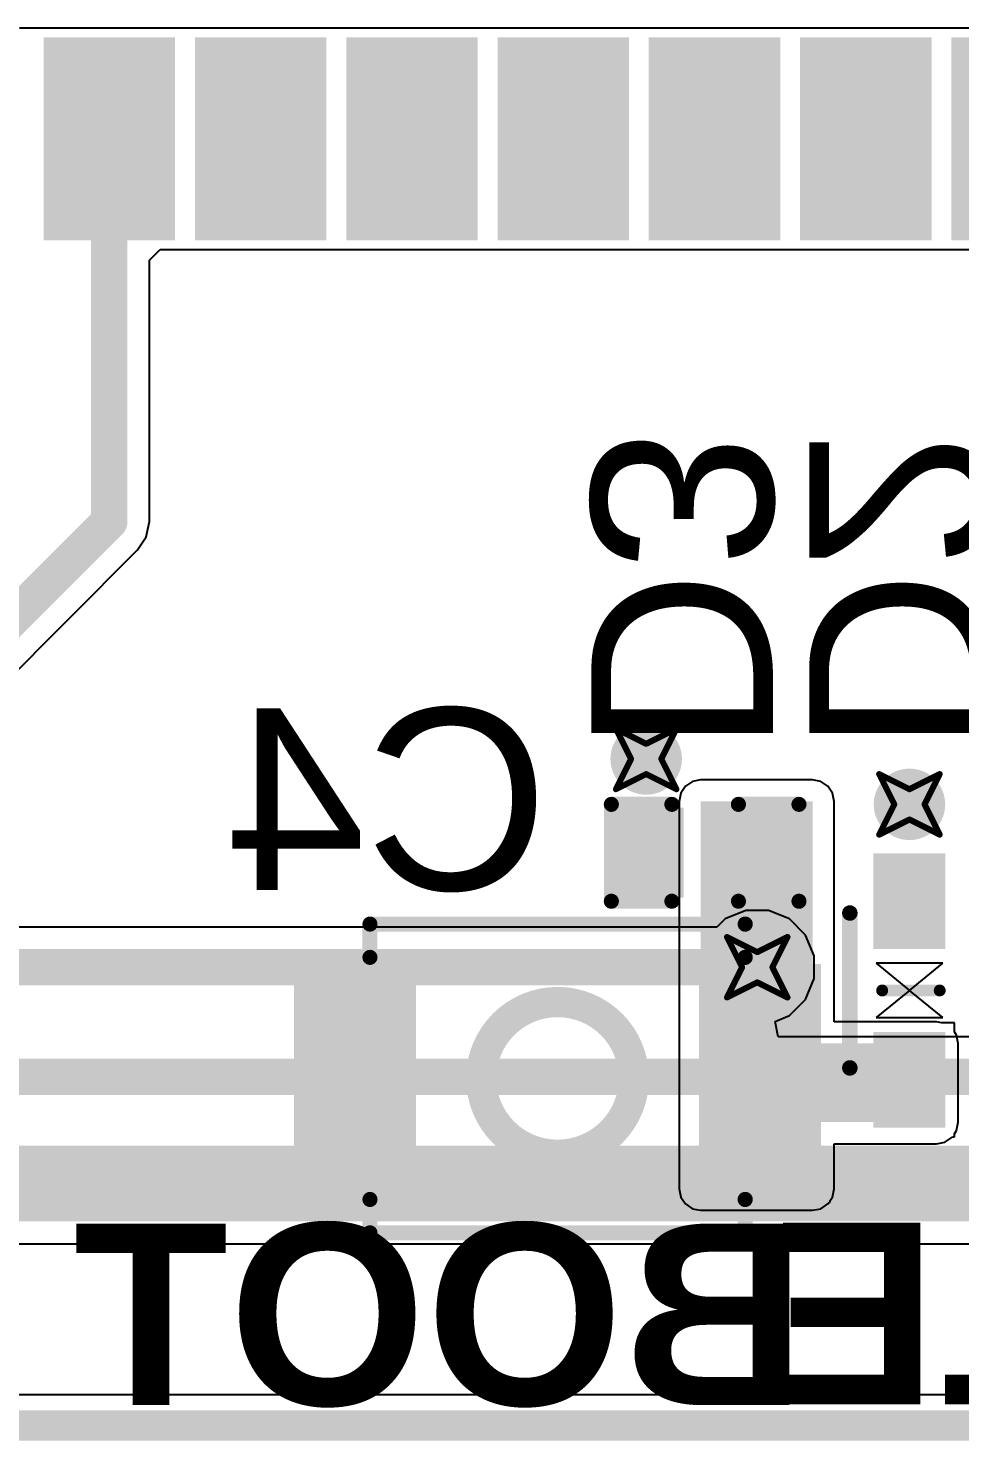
# Model space of a CAD drawing. Header units: inches. Extents: x -11 to 1110, y -7 to 455.
# Drawn here: x 684.22 to 692.04, y -0.13 to 11.73 of the extents above; entities that cross this region are included whole.
import ezdxf

# ---------------------------------------------------------------- set-up
doc = ezdxf.new("R2010")
doc.units = ezdxf.units.IN
for name, color, linetype in [('Board_outline', 216, 'Continuous'), ('Bottom Layer', 5, 'Continuous'), ('Bottom Overlay', 54, 'Continuous'), ('Bottom Paste', 16, 'Continuous'), ('Bottom Solder', 6, 'Continuous'), ('Drill Drawing', 1, 'Continuous'), ('Top Layer', 1, 'Continuous'), ('Via Holes', 16, 'Continuous')]:
    doc.layers.add(name, color=color, linetype=linetype)
doc.styles.add('Arial', font='', dxfattribs={"height": 0.2})
doc.styles.add('Arial_Bold', font='', dxfattribs={"height": 0.2})
doc.styles.get('Arial').set_extended_font_data('Arial')
doc.styles.get('Arial_Bold').set_extended_font_data('Arial', bold=True)

msp = doc.modelspace()

# ---------------------------------------------------------------- hatches: boundary and pattern name
at = {"layer": 'Bottom Layer'}
for points in [[(684.453, 10.05), (684.453, 11.55), (685.353, 11.55), (685.353, 10.05)], [(685.723, 10.05), (685.723, 11.55), (686.623, 11.55), (686.623, 10.05)], [(686.993, 10.05), (686.993, 11.55), (687.893, 11.55), (687.893, 10.05)], [(688.263, 10.05), (688.263, 11.55), (689.163, 11.55), (689.163, 10.05)], [(689.533, 10.05), (689.533, 11.55), (690.433, 11.55), (690.433, 10.05)], [(690.803, 10.05), (690.803, 11.55), (691.703, 11.55), (691.703, 10.05)], [(689.867, 1.988), (690.807, 1.988), (690.807, 5.239), (689.867, 5.239)], [(689.207, 4.49), (689.207, 5.125), (689.664, 5.125), (689.664, 4.49)], [(690.146, 4.49), (690.146, 5.125), (690.604, 5.125), (690.604, 4.49)], [(691.82, 4.702), (691.82, 4.102), (691.42, 4.102), (691.42, 4.702)], [(686.556, 3.774), (687.376, 3.774), (687.376, 2.054), (686.556, 2.054)], [(689.956, 3.774), (690.776, 3.774), (690.776, 2.054), (689.956, 2.054)], [(690.248, 2.547), (691.848, 2.547), (691.848, 3.207), (690.248, 3.207)], [(691.42, 2.602), (691.42, 3.202), (691.82, 3.202), (691.82, 2.602)]]:
    msp.add_hatch(color=5, dxfattribs=at).paths.add_polyline_path(points)
h = msp.add_hatch(color=5, dxfattribs=at)
edge = h.paths.add_edge_path()
edge.add_arc((689.41, 5.595), 0.3, 0, 360)
h = msp.add_hatch(color=5, dxfattribs=at)
edge = h.paths.add_edge_path()
edge.add_arc((691.62, 5.214), 0.3, 0, 360)
h = msp.add_hatch(color=5, dxfattribs=at)
edge = h.paths.add_edge_path()
edge.add_arc((690.342, 3.847), 0.3, 0, 360)
at = {"layer": 'Bottom Paste'}
for points in [[(684.453, 10.05), (684.453, 11.55), (685.353, 11.55), (685.353, 10.05)], [(685.723, 10.05), (685.723, 11.55), (686.623, 11.55), (686.623, 10.05)], [(686.993, 10.05), (686.993, 11.55), (687.893, 11.55), (687.893, 10.05)], [(688.263, 10.05), (688.263, 11.55), (689.163, 11.55), (689.163, 10.05)], [(689.533, 10.05), (689.533, 11.55), (690.433, 11.55), (690.433, 10.05)], [(690.803, 10.05), (690.803, 11.55), (691.703, 11.55), (691.703, 10.05)], [(689.207, 4.49), (689.207, 5.125), (689.664, 5.125), (689.664, 4.49)], [(690.146, 4.49), (690.146, 5.125), (690.604, 5.125), (690.604, 4.49)], [(691.82, 4.702), (691.82, 4.102), (691.42, 4.102), (691.42, 4.702)], [(686.556, 3.774), (687.376, 3.774), (687.376, 2.054), (686.556, 2.054)], [(689.956, 3.774), (690.776, 3.774), (690.776, 2.054), (689.956, 2.054)], [(691.42, 2.602), (691.42, 3.202), (691.82, 3.202), (691.82, 2.602)]]:
    msp.add_hatch(color=16, dxfattribs=at).paths.add_polyline_path(points)
at = {"layer": 'Bottom Solder'}
for points in [[(684.352, 9.948), (684.352, 11.651), (685.455, 11.651), (685.455, 9.948)], [(685.622, 9.948), (685.622, 11.651), (686.725, 11.651), (686.725, 9.948)], [(686.892, 9.948), (686.892, 11.651), (687.995, 11.651), (687.995, 9.948)], [(688.162, 9.948), (688.162, 11.651), (689.265, 11.651), (689.265, 9.948)], [(689.432, 9.948), (689.432, 11.651), (690.535, 11.651), (690.535, 9.948)], [(690.702, 9.948), (690.702, 11.651), (691.805, 11.651), (691.805, 9.948)], [(691.972, 9.948), (691.972, 11.651), (693.075, 11.651), (693.075, 9.948)], [(689.147, 4.43), (689.147, 5.185), (689.724, 5.185), (689.724, 4.43)], [(690.086, 4.43), (690.086, 5.185), (690.664, 5.185), (690.664, 4.43)], [(691.921, 4.804), (691.921, 4), (691.318, 4), (691.318, 4.804)], [(686.454, 3.875), (687.478, 3.875), (687.478, 1.952), (686.454, 1.952)], [(689.854, 3.875), (690.878, 3.875), (690.878, 1.952), (689.854, 1.952)], [(691.318, 2.501), (691.318, 3.304), (691.921, 3.304), (691.921, 2.501)]]:
    msp.add_hatch(color=6, dxfattribs=at).paths.add_polyline_path(points)
at = {"layer": 'Top Layer'}
h = msp.add_hatch(color=1, dxfattribs=at)
edge = h.paths.add_edge_path()
edge.add_arc((689.41, 5.595), 0.3, 0, 360)
h = msp.add_hatch(color=1, dxfattribs=at)
edge = h.paths.add_edge_path()
edge.add_arc((691.62, 5.214), 0.3, 0, 360)
h = msp.add_hatch(color=1, dxfattribs=at)
edge = h.paths.add_edge_path()
edge.add_arc((690.342, 3.847), 0.3, 0, 360)
at = {"layer": 'Via Holes'}
h = msp.add_hatch(color=7, dxfattribs=at)
edge = h.paths.add_edge_path()
edge.add_arc((689.41, 5.595), 0.15, 0, 360)
h = msp.add_hatch(color=7, dxfattribs=at)
edge = h.paths.add_edge_path()
edge.add_arc((691.62, 5.214), 0.15, 0, 360)
h = msp.add_hatch(color=7, dxfattribs=at)
edge = h.paths.add_edge_path()
edge.add_arc((690.342, 3.847), 0.15, 0, 360)

# ---------------------------------------------------------------- linework, layer by layer
at = {"layer": 'Board_outline'}
msp.add_lwpolyline([(0, 0, 0.254, 0.254, 0), (704, 0, 0.254, 0.254, 0)], format="xyseb", dxfattribs=at)
at = {"layer": 'Bottom Layer'}
for p, q in [((684.276, 11.728), (684.149, 11.728)), ((684.388, 11.728), (684.276, 11.728)), ((685.419, 11.728), (684.388, 11.728)), ((685.546, 11.728), (685.419, 11.728)), ((685.658, 11.728), (685.546, 11.728)), ((686.689, 11.728), (685.658, 11.728)), ((686.816, 11.728), (686.689, 11.728)), ((686.928, 11.728), (686.816, 11.728)), ((687.959, 11.728), (686.928, 11.728)), ((688.086, 11.728), (687.959, 11.728)), ((688.198, 11.728), (688.086, 11.728)), ((689.229, 11.728), (688.198, 11.728)), ((689.356, 11.728), (689.229, 11.728)), ((689.468, 11.728), (689.356, 11.728)), ((690.499, 11.728), (689.468, 11.728)), ((690.626, 11.728), (690.499, 11.728)), ((690.738, 11.728), (690.626, 11.728)), ((691.769, 11.728), (690.738, 11.728)), ((691.896, 11.728), (691.769, 11.728)), ((692.008, 11.728), (691.896, 11.728)), ((693.039, 11.728), (692.008, 11.728)), ((685.24, 9.782), (685.33, 9.872)), ((685.33, 9.872), (685.531, 9.872)), ((685.531, 9.872), (685.658, 9.872)), ((685.658, 9.872), (686.689, 9.872)), ((686.689, 9.872), (686.801, 9.872)), ((686.801, 9.872), (686.928, 9.872)), ((686.928, 9.872), (687.959, 9.872)), ((687.959, 9.872), (688.071, 9.872)), ((688.071, 9.872), (688.198, 9.872)), ((688.198, 9.872), (689.229, 9.872)), ((689.229, 9.872), (689.341, 9.872)), ((689.341, 9.872), (689.468, 9.872)), ((689.468, 9.872), (690.499, 9.872)), ((690.499, 9.872), (690.611, 9.872)), ((690.611, 9.872), (690.738, 9.872)), ((690.738, 9.872), (691.769, 9.872)), ((691.769, 9.872), (691.881, 9.872)), ((691.881, 9.872), (692.008, 9.872)), ((692.008, 9.872), (693.039, 9.872)), ((685.24, 7.587), (685.24, 9.782)), ((685.214, 7.458), (685.24, 7.587)), ((685.141, 7.349), (685.214, 7.458)), ((683.981, 6.188), (685.141, 7.349)), ((689.739, 5.367), (689.7, 5.308)), ((689.798, 5.406), (689.739, 5.367)), ((689.867, 5.42), (689.798, 5.406)), ((690.807, 5.42), (689.867, 5.42)), ((690.876, 5.406), (690.807, 5.42)), ((690.935, 5.367), (690.876, 5.406)), ((690.974, 5.308), (690.935, 5.367)), ((689.7, 5.308), (689.686, 5.239)), ((689.686, 5.239), (689.686, 1.988)), ((690.988, 5.239), (690.974, 5.308)), ((690.988, 3.388), (690.988, 5.239)), ((691.848, 3.388), (690.988, 3.388)), ((691.89, 3.38), (691.848, 3.388)), ((691.997, 3.38), (691.89, 3.38)), ((691.997, 3.304), (691.997, 3.38)), ((692.016, 3.276), (691.997, 3.304)), ((692.029, 3.207), (692.016, 3.276)), ((692.029, 2.547), (692.029, 3.207)), ((692.016, 2.477), (692.029, 2.547)), ((691.848, 2.365), (691.918, 2.379)), ((691.918, 2.379), (691.976, 2.418)), ((691.976, 2.418), (691.98, 2.424)), ((691.98, 2.424), (691.997, 2.424)), ((691.997, 2.45), (692.016, 2.477)), ((691.997, 2.424), (691.997, 2.45)), ((690.988, 1.988), (690.988, 2.365)), ((690.988, 2.365), (691.848, 2.365)), ((689.686, 1.988), (689.7, 1.918)), ((689.7, 1.918), (689.739, 1.86)), ((690.954, 1.888), (690.974, 1.918)), ((690.974, 1.918), (690.988, 1.988)), ((689.739, 1.86), (689.798, 1.82)), ((689.798, 1.82), (689.867, 1.807)), ((689.867, 1.807), (690.807, 1.807)), ((690.807, 1.807), (690.876, 1.82)), ((690.876, 1.82), (690.935, 1.86)), ((690.935, 1.86), (690.946, 1.876)), ((690.946, 1.876), (690.954, 1.876)), ((690.954, 1.876), (690.954, 1.888)), ((703.741, 0.259), (631.27, 0.259))]:
    msp.add_line(p, q, dxfattribs=at)
for points in [[(684.903, 7.587, 0.305, 0.305, 0), (684.903, 10.8, 0.305, 0.305, 0)], [(683.743, 6.426, 0.305, 0.305, 0), (684.903, 7.587, 0.305, 0.305, 0)]]:
    msp.add_lwpolyline(points, format="xyseb", dxfattribs=at)
for points in [[(684.827, 10.8, 0.152, 0.152, 1), (684.98, 10.8, 0.152, 0.152, 1)], [(684.827, 7.587, 0.152, 0.152, 1), (684.98, 7.587, 0.152, 0.152, 1)], [(684.827, 7.587, 0.152, 0.152, 1), (684.98, 7.587, 0.152, 0.152, 1)]]:
    msp.add_lwpolyline(points, format="xyseb", close=True, dxfattribs=at)
at = {"layer": 'Bottom Overlay'}
for p, q in [((691.899, 3.881), (691.34, 3.881)), ((691.34, 3.881), (691.62, 3.652)), ((691.62, 3.652), (691.899, 3.881)), ((691.62, 3.652), (691.34, 3.424)), ((691.62, 3.652), (691.62, 3.652)), ((691.62, 3.652), (691.62, 3.652)), ((691.899, 3.424), (691.62, 3.652)), ((691.34, 3.424), (691.899, 3.424))]:
    msp.add_line(p, q, dxfattribs=at)
for points in [[(689.118, 5.214, 0.127, 0.127, 0), (689.626, 5.214, 0.127, 0.127, 0)], [(689.118, 4.401, 0.127, 0.127, 0), (689.118, 5.214, 0.127, 0.127, 0)], [(690.184, 5.214, 0.127, 0.127, 0), (690.692, 5.214, 0.127, 0.127, 0)], [(690.692, 4.401, 0.127, 0.127, 0), (690.692, 5.214, 0.127, 0.127, 0)], [(689.118, 4.401, 0.127, 0.127, 0), (689.626, 4.401, 0.127, 0.127, 0)], [(690.184, 4.401, 0.127, 0.127, 0), (690.692, 4.401, 0.127, 0.127, 0)], [(687.091, 4.209, 0.127, 0.127, 0), (690.241, 4.209, 0.127, 0.127, 0)], [(687.091, 3.93, 0.127, 0.127, 0), (687.091, 4.209, 0.127, 0.127, 0)], [(690.241, 3.93, 0.127, 0.127, 0), (690.241, 4.209, 0.127, 0.127, 0)], [(691.12, 3.002, 0.13, 0.13, 0), (691.12, 4.302, 0.13, 0.13, 0)], [(691.391, 3.652, 0.1, 0.1, 0), (691.874, 3.652, 0.1, 0.1, 0)], [(687.091, 1.618, 0.127, 0.127, 0), (687.091, 1.898, 0.127, 0.127, 0)], [(690.241, 1.618, 0.127, 0.127, 0), (690.241, 1.898, 0.127, 0.127, 0)], [(687.091, 1.618, 0.127, 0.127, 0), (690.241, 1.618, 0.127, 0.127, 0)]]:
    msp.add_lwpolyline(points, format="xyseb", dxfattribs=at)
for points in [[(689.086, 5.214, 0.0635, 0.0635, 1), (689.149, 5.214, 0.0635, 0.0635, 1)], [(689.086, 5.214, 0.0635, 0.0635, 1), (689.149, 5.214, 0.0635, 0.0635, 1)], [(689.594, 5.214, 0.0635, 0.0635, 1), (689.657, 5.214, 0.0635, 0.0635, 1)], [(690.153, 5.214, 0.0635, 0.0635, 1), (690.216, 5.214, 0.0635, 0.0635, 1)], [(690.661, 5.214, 0.0635, 0.0635, 1), (690.724, 5.214, 0.0635, 0.0635, 1)], [(690.661, 5.214, 0.0635, 0.0635, 1), (690.724, 5.214, 0.0635, 0.0635, 1)], [(689.086, 4.401, 0.0635, 0.0635, 1), (689.149, 4.401, 0.0635, 0.0635, 1)], [(689.086, 4.401, 0.0635, 0.0635, 1), (689.149, 4.401, 0.0635, 0.0635, 1)], [(689.594, 4.401, 0.0635, 0.0635, 1), (689.657, 4.401, 0.0635, 0.0635, 1)], [(690.153, 4.401, 0.0635, 0.0635, 1), (690.216, 4.401, 0.0635, 0.0635, 1)], [(690.661, 4.401, 0.0635, 0.0635, 1), (690.724, 4.401, 0.0635, 0.0635, 1)], [(690.661, 4.401, 0.0635, 0.0635, 1), (690.724, 4.401, 0.0635, 0.0635, 1)], [(687.06, 4.209, 0.0635, 0.0635, 1), (687.123, 4.209, 0.0635, 0.0635, 1)], [(687.06, 4.209, 0.0635, 0.0635, 1), (687.123, 4.209, 0.0635, 0.0635, 1)], [(690.209, 4.209, 0.0635, 0.0635, 1), (690.273, 4.209, 0.0635, 0.0635, 1)], [(690.209, 4.209, 0.0635, 0.0635, 1), (690.273, 4.209, 0.0635, 0.0635, 1)], [(691.087, 4.302, 0.065, 0.065, 1), (691.152, 4.302, 0.065, 0.065, 1)], [(687.06, 3.93, 0.0635, 0.0635, 1), (687.123, 3.93, 0.0635, 0.0635, 1)], [(690.209, 3.93, 0.0635, 0.0635, 1), (690.273, 3.93, 0.0635, 0.0635, 1)], [(689.307, 2.914, 0.254, 0.254, 1), (688.025, 2.914, 0.254, 0.254, 1)], [(691.366, 3.652, 0.05, 0.05, 1), (691.416, 3.652, 0.05, 0.05, 1)], [(691.849, 3.652, 0.05, 0.05, 1), (691.899, 3.652, 0.05, 0.05, 1)], [(687.962, 2.914, 0.127, 0.127, 1), (688.089, 2.914, 0.127, 0.127, 1)], [(689.244, 2.914, 0.127, 0.127, 1), (689.371, 2.914, 0.127, 0.127, 1)], [(691.087, 3.002, 0.065, 0.065, 1), (691.152, 3.002, 0.065, 0.065, 1)], [(687.06, 1.898, 0.0635, 0.0635, 1), (687.123, 1.898, 0.0635, 0.0635, 1)], [(690.209, 1.898, 0.0635, 0.0635, 1), (690.273, 1.898, 0.0635, 0.0635, 1)], [(687.06, 1.618, 0.0635, 0.0635, 1), (687.123, 1.618, 0.0635, 0.0635, 1)], [(687.06, 1.618, 0.0635, 0.0635, 1), (687.123, 1.618, 0.0635, 0.0635, 1)], [(690.209, 1.618, 0.0635, 0.0635, 1), (690.273, 1.618, 0.0635, 0.0635, 1)], [(690.209, 1.618, 0.0635, 0.0635, 1), (690.273, 1.618, 0.0635, 0.0635, 1)]]:
    msp.add_lwpolyline(points, format="xyseb", close=True, dxfattribs=at)
at = {"layer": 'Drill Drawing'}
for points in [[(689.156, 5.849, 0.0508, 0.0508, 0), (689.41, 5.722, 0.0508, 0.0508, 0)], [(689.156, 5.849, 0.0508, 0.0508, 0), (689.283, 5.595, 0.0508, 0.0508, 0)], [(689.41, 5.722, 0.0508, 0.0508, 0), (689.664, 5.849, 0.0508, 0.0508, 0)], [(689.537, 5.595, 0.0508, 0.0508, 0), (689.664, 5.849, 0.0508, 0.0508, 0)], [(689.156, 5.341, 0.0508, 0.0508, 0), (689.283, 5.595, 0.0508, 0.0508, 0)], [(689.537, 5.595, 0.0508, 0.0508, 0), (689.664, 5.341, 0.0508, 0.0508, 0)], [(689.156, 5.341, 0.0508, 0.0508, 0), (689.41, 5.468, 0.0508, 0.0508, 0)], [(689.41, 5.468, 0.0508, 0.0508, 0), (689.664, 5.341, 0.0508, 0.0508, 0)], [(691.366, 5.468, 0.0508, 0.0508, 0), (691.62, 5.341, 0.0508, 0.0508, 0)], [(691.366, 5.468, 0.0508, 0.0508, 0), (691.493, 5.214, 0.0508, 0.0508, 0)], [(691.62, 5.341, 0.0508, 0.0508, 0), (691.874, 5.468, 0.0508, 0.0508, 0)], [(691.747, 5.214, 0.0508, 0.0508, 0), (691.874, 5.468, 0.0508, 0.0508, 0)], [(691.366, 4.96, 0.0508, 0.0508, 0), (691.493, 5.214, 0.0508, 0.0508, 0)], [(691.747, 5.214, 0.0508, 0.0508, 0), (691.874, 4.96, 0.0508, 0.0508, 0)], [(691.366, 4.96, 0.0508, 0.0508, 0), (691.62, 5.087, 0.0508, 0.0508, 0)], [(691.62, 5.087, 0.0508, 0.0508, 0), (691.874, 4.96, 0.0508, 0.0508, 0)], [(690.088, 4.101, 0.0508, 0.0508, 0), (690.342, 3.974, 0.0508, 0.0508, 0)], [(690.088, 4.101, 0.0508, 0.0508, 0), (690.215, 3.847, 0.0508, 0.0508, 0)], [(690.342, 3.974, 0.0508, 0.0508, 0), (690.596, 4.101, 0.0508, 0.0508, 0)], [(690.469, 3.847, 0.0508, 0.0508, 0), (690.596, 4.101, 0.0508, 0.0508, 0)], [(690.088, 3.593, 0.0508, 0.0508, 0), (690.215, 3.847, 0.0508, 0.0508, 0)], [(690.469, 3.847, 0.0508, 0.0508, 0), (690.596, 3.593, 0.0508, 0.0508, 0)], [(690.088, 3.593, 0.0508, 0.0508, 0), (690.342, 3.72, 0.0508, 0.0508, 0)], [(690.342, 3.72, 0.0508, 0.0508, 0), (690.596, 3.593, 0.0508, 0.0508, 0)]]:
    msp.add_lwpolyline(points, format="xyseb", dxfattribs=at)
for points in [[(689.143, 5.849, 0.0254, 0.0254, 1), (689.168, 5.849, 0.0254, 0.0254, 1)], [(689.143, 5.849, 0.0254, 0.0254, 1), (689.168, 5.849, 0.0254, 0.0254, 1)], [(689.651, 5.849, 0.0254, 0.0254, 1), (689.676, 5.849, 0.0254, 0.0254, 1)], [(689.651, 5.849, 0.0254, 0.0254, 1), (689.676, 5.849, 0.0254, 0.0254, 1)], [(689.397, 5.722, 0.0254, 0.0254, 1), (689.422, 5.722, 0.0254, 0.0254, 1)], [(689.397, 5.722, 0.0254, 0.0254, 1), (689.422, 5.722, 0.0254, 0.0254, 1)], [(689.27, 5.595, 0.0254, 0.0254, 1), (689.295, 5.595, 0.0254, 0.0254, 1)], [(689.27, 5.595, 0.0254, 0.0254, 1), (689.295, 5.595, 0.0254, 0.0254, 1)], [(689.524, 5.595, 0.0254, 0.0254, 1), (689.549, 5.595, 0.0254, 0.0254, 1)], [(689.524, 5.595, 0.0254, 0.0254, 1), (689.549, 5.595, 0.0254, 0.0254, 1)], [(689.397, 5.468, 0.0254, 0.0254, 1), (689.422, 5.468, 0.0254, 0.0254, 1)], [(689.397, 5.468, 0.0254, 0.0254, 1), (689.422, 5.468, 0.0254, 0.0254, 1)], [(691.353, 5.468, 0.0254, 0.0254, 1), (691.378, 5.468, 0.0254, 0.0254, 1)], [(691.353, 5.468, 0.0254, 0.0254, 1), (691.378, 5.468, 0.0254, 0.0254, 1)], [(691.861, 5.468, 0.0254, 0.0254, 1), (691.886, 5.468, 0.0254, 0.0254, 1)], [(691.861, 5.468, 0.0254, 0.0254, 1), (691.886, 5.468, 0.0254, 0.0254, 1)], [(689.143, 5.341, 0.0254, 0.0254, 1), (689.168, 5.341, 0.0254, 0.0254, 1)], [(689.143, 5.341, 0.0254, 0.0254, 1), (689.168, 5.341, 0.0254, 0.0254, 1)], [(689.651, 5.341, 0.0254, 0.0254, 1), (689.676, 5.341, 0.0254, 0.0254, 1)], [(689.651, 5.341, 0.0254, 0.0254, 1), (689.676, 5.341, 0.0254, 0.0254, 1)], [(691.607, 5.341, 0.0254, 0.0254, 1), (691.632, 5.341, 0.0254, 0.0254, 1)], [(691.607, 5.341, 0.0254, 0.0254, 1), (691.632, 5.341, 0.0254, 0.0254, 1)], [(691.48, 5.214, 0.0254, 0.0254, 1), (691.505, 5.214, 0.0254, 0.0254, 1)], [(691.48, 5.214, 0.0254, 0.0254, 1), (691.505, 5.214, 0.0254, 0.0254, 1)], [(691.734, 5.214, 0.0254, 0.0254, 1), (691.759, 5.214, 0.0254, 0.0254, 1)], [(691.734, 5.214, 0.0254, 0.0254, 1), (691.759, 5.214, 0.0254, 0.0254, 1)], [(691.607, 5.087, 0.0254, 0.0254, 1), (691.632, 5.087, 0.0254, 0.0254, 1)], [(691.607, 5.087, 0.0254, 0.0254, 1), (691.632, 5.087, 0.0254, 0.0254, 1)], [(691.353, 4.96, 0.0254, 0.0254, 1), (691.378, 4.96, 0.0254, 0.0254, 1)], [(691.353, 4.96, 0.0254, 0.0254, 1), (691.378, 4.96, 0.0254, 0.0254, 1)], [(691.861, 4.96, 0.0254, 0.0254, 1), (691.886, 4.96, 0.0254, 0.0254, 1)], [(691.861, 4.96, 0.0254, 0.0254, 1), (691.886, 4.96, 0.0254, 0.0254, 1)], [(690.076, 4.101, 0.0254, 0.0254, 1), (690.101, 4.101, 0.0254, 0.0254, 1)], [(690.076, 4.101, 0.0254, 0.0254, 1), (690.101, 4.101, 0.0254, 0.0254, 1)], [(690.584, 4.101, 0.0254, 0.0254, 1), (690.609, 4.101, 0.0254, 0.0254, 1)], [(690.584, 4.101, 0.0254, 0.0254, 1), (690.609, 4.101, 0.0254, 0.0254, 1)], [(690.33, 3.974, 0.0254, 0.0254, 1), (690.355, 3.974, 0.0254, 0.0254, 1)], [(690.33, 3.974, 0.0254, 0.0254, 1), (690.355, 3.974, 0.0254, 0.0254, 1)], [(690.203, 3.847, 0.0254, 0.0254, 1), (690.228, 3.847, 0.0254, 0.0254, 1)], [(690.203, 3.847, 0.0254, 0.0254, 1), (690.228, 3.847, 0.0254, 0.0254, 1)], [(690.457, 3.847, 0.0254, 0.0254, 1), (690.482, 3.847, 0.0254, 0.0254, 1)], [(690.457, 3.847, 0.0254, 0.0254, 1), (690.482, 3.847, 0.0254, 0.0254, 1)], [(690.33, 3.72, 0.0254, 0.0254, 1), (690.355, 3.72, 0.0254, 0.0254, 1)], [(690.33, 3.72, 0.0254, 0.0254, 1), (690.355, 3.72, 0.0254, 0.0254, 1)], [(690.076, 3.593, 0.0254, 0.0254, 1), (690.101, 3.593, 0.0254, 0.0254, 1)], [(690.076, 3.593, 0.0254, 0.0254, 1), (690.101, 3.593, 0.0254, 0.0254, 1)], [(690.584, 3.593, 0.0254, 0.0254, 1), (690.609, 3.593, 0.0254, 0.0254, 1)], [(690.584, 3.593, 0.0254, 0.0254, 1), (690.609, 3.593, 0.0254, 0.0254, 1)]]:
    msp.add_lwpolyline(points, format="xyseb", close=True, dxfattribs=at)
at = {"layer": 'Top Layer'}
for p, q in [((690.247, 4.324), (690.072, 4.252)), ((690.438, 4.324), (690.247, 4.324)), ((690.613, 4.252), (690.438, 4.324)), ((690.003, 4.183), (681.403, 4.183)), ((690.072, 4.252), (690.003, 4.183)), ((690.748, 4.117), (690.613, 4.252)), ((690.82, 3.942), (690.748, 4.117)), ((690.82, 3.752), (690.82, 3.942)), ((690.748, 3.576), (690.82, 3.752)), ((690.613, 3.442), (690.748, 3.576)), ((690.492, 3.391), (690.613, 3.442)), ((690.517, 3.264), (690.492, 3.391)), ((693.322, 3.264), (690.517, 3.264)), ((677.901, 1.527), (695.071, 1.527)), ((703.741, 0.259), (631.32, 0.259))]:
    msp.add_line(p, q, dxfattribs=at)
for points in [[(681.064, 3.847, 0.305, 0.305, 0), (690.342, 3.847, 0.305, 0.305, 0)], [(682.069, 2.928, 0.305, 0.305, 0), (693.661, 2.928, 0.305, 0.305, 0)], [(677.901, 2.032, 0.635, 0.635, 0), (695.071, 2.032, 0.635, 0.635, 0)]]:
    msp.add_lwpolyline(points, format="xyseb", dxfattribs=at)
msp.add_lwpolyline([(690.266, 3.847, 0.152, 0.152, 1), (690.419, 3.847, 0.152, 0.152, 1)], format="xyseb", close=True, dxfattribs=at)

# ---------------------------------------------------------------- texts
at = {"layer": 'Bottom Overlay', "text_generation_flag": 2}
for s, rotation, style, p in [('D3', 270, 'Arial', (688.95, 5.639)), ('D2', 270, 'Arial', (690.779, 5.639)), ('BOOT', 360, 'Arial_Bold', (690.753, 0.172)), ('ENABLE', 360, 'Arial_Bold', (699.186, 0.18))]:
    msp.add_text(s, height=1.524, rotation=rotation, dxfattribs=dict(at, style=style)).set_placement(p)
at = {"layer": 'Bottom Overlay', "style": 'Arial', "text_generation_flag": 2}
msp.add_text('C4', height=1.524, dxfattribs=at).set_placement((688.594, 4.496))

doc.saveas('drawing.dxf')
